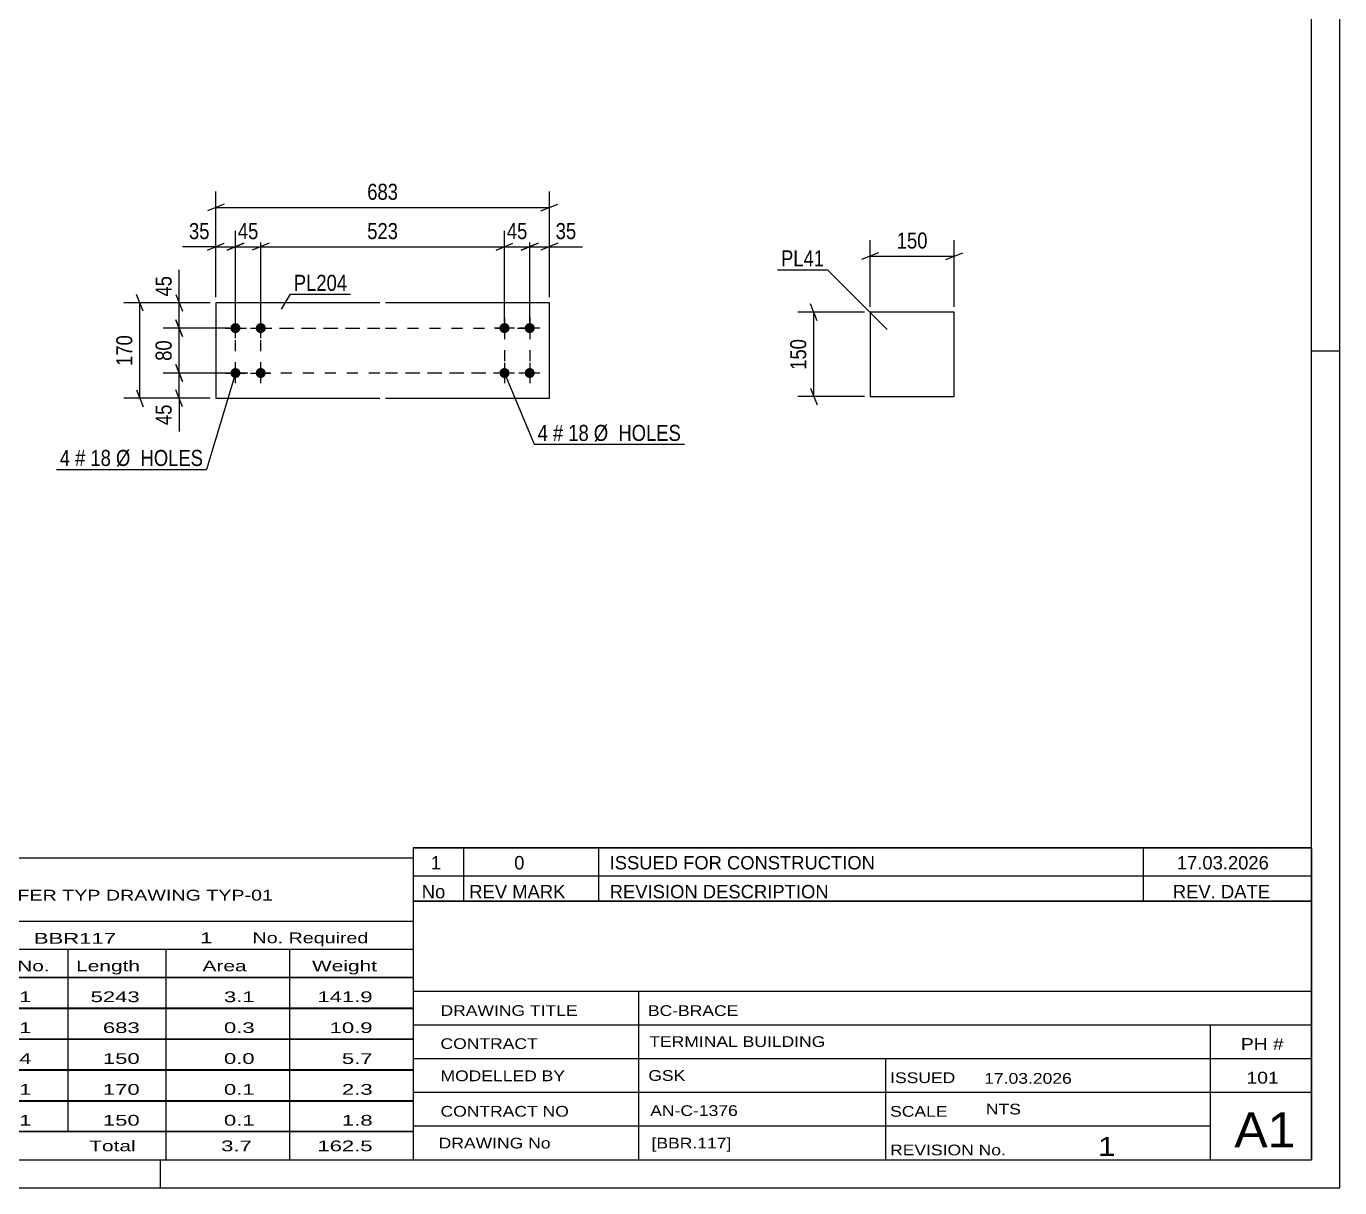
# Model space of a CAD drawing. Header units: millimetres. Extents: x 0 to 594, y 0 to 420.
# Drawn here: x 360.1 to 594, y 0 to 206.9 of the extents above; entities that cross this region are included whole.
import ezdxf

# ---------------------------------------------------------------- set-up
doc = ezdxf.new("R2010")
doc.units = ezdxf.units.MM
doc.linetypes.add('DXK_LINE_DOT2', pattern=[3.9198, 1.9599, -1.9599])
doc.styles.add('Arial Narrow', font='ARIALN.TTF', dxfattribs={"height": 0.2})

# ---------------------------------------------------------------- blocks, each defined once
blk = doc.blocks.new('Unknown-580611105-1130')
at = {"color": 5, "linetype": 'Continuous'}
for p, q in [((594, 0), (594, 420)), ((589, 5), (589, 415)), ((594, 149), (589, 149)), ((5, 5), (589, 5)), ((384, 0), (384, 5)), ((0, 0), (594, 0))]:
    blk.add_line(p, q, dxfattribs=at)
blk = doc.blocks.new('Part-580611105-3866 - 3865')
at = {"color": 2, "linetype": 'Continuous'}
for p, q in [((393.87, 157.62), (393.87, 140.62)), ((423.07, 157.62), (393.87, 157.62)), ((453.27, 157.62), (424.07, 157.62)), ((453.27, 140.62), (453.27, 157.62)), ((393.87, 140.62), (423.07, 140.62)), ((424.07, 140.62), (453.27, 140.62))]:
    blk.add_line(p, q, dxfattribs=at)
blk = doc.blocks.new('Bolt-580611105-3867 - 3865')
at = {"linetype": 'Continuous'}
for points in [[(445.27, 152.22, -1), (445.27, 154.02, -1)], [(449.77, 152.22, -1), (449.77, 154.02, -1)], [(445.27, 144.22, -1), (445.27, 146.02, -1)], [(449.77, 144.22, -1), (449.77, 146.02, -1)]]:
    blk.add_hatch(color=1, dxfattribs=at).paths.add_polyline_path(points)
at = {"color": 1, "linetype": 'Continuous'}
for p, q in [((445.27, 154.92), (445.27, 151.32)), ((449.77, 154.92), (449.77, 151.32)), ((447.07, 153.12), (443.47, 153.12)), ((451.57, 153.12), (447.97, 153.12)), ((447.07, 145.12), (443.47, 145.12)), ((445.27, 146.92), (445.27, 143.32)), ((451.57, 145.12), (447.97, 145.12)), ((449.77, 146.92), (449.77, 143.32))]:
    blk.add_line(p, q, dxfattribs=at)
blk = doc.blocks.new('Bolt-580611105-3868 - 3865')
at = {"linetype": 'Continuous'}
for points in [[(397.37, 154.02, -1), (397.37, 152.22, -1)], [(401.87, 154.02, -1), (401.87, 152.22, -1)], [(397.37, 146.02, -1), (397.37, 144.22, -1)], [(401.87, 146.02, -1), (401.87, 144.22, -1)]]:
    blk.add_hatch(color=1, dxfattribs=at).paths.add_polyline_path(points)
at = {"color": 1, "linetype": 'Continuous'}
for p, q in [((397.37, 151.32), (397.37, 154.92)), ((401.87, 151.32), (401.87, 154.92)), ((395.57, 153.12), (399.17, 153.12)), ((400.07, 153.12), (403.67, 153.12)), ((395.57, 145.12), (399.17, 145.12)), ((397.37, 143.32), (397.37, 146.92)), ((400.07, 145.12), (403.67, 145.12)), ((401.87, 143.32), (401.87, 146.92))]:
    blk.add_line(p, q, dxfattribs=at)
blk = doc.blocks.new('Part-580611105-4882 - 4881')
at = {"color": 2, "linetype": 'Continuous'}
for p, q in [((525.36, 155.93), (510.36, 155.93)), ((510.36, 155.93), (510.36, 140.93)), ((525.36, 140.93), (525.36, 155.93)), ((510.36, 140.93), (525.36, 140.93))]:
    blk.add_line(p, q, dxfattribs=at)
blk = doc.blocks.new('Rectangle-580611105-4056 - 3865')
at = {"color": 1, "linetype": 'DXK_LINE_DOT2'}
for p, q in [((397.37, 153.12), (423.07, 153.12)), ((397.37, 145.12), (397.37, 153.12)), ((424.07, 153.12), (449.77, 153.12)), ((449.77, 153.12), (449.77, 145.12)), ((423.07, 145.12), (397.37, 145.12)), ((449.77, 145.12), (424.07, 145.12))]:
    blk.add_line(p, q, dxfattribs=at)
blk = doc.blocks.new('Rectangle-580611105-4071 - 3865')
at = {"color": 1, "linetype": 'DXK_LINE_DOT2'}
for p, q in [((401.87, 153.12), (423.07, 153.12)), ((401.87, 145.12), (401.87, 153.12)), ((424.07, 153.12), (445.27, 153.12)), ((445.27, 153.12), (445.27, 145.12)), ((423.07, 145.12), (401.87, 145.12)), ((445.27, 145.12), (424.07, 145.12))]:
    blk.add_line(p, q, dxfattribs=at)
blk = doc.blocks.new('StraightDimension-580611105-3873 - 3865')
at = {"color": 7, "linetype": 'Continuous'}
for p, q in [((449.77, 154.12), (449.77, 170.47)), ((453.27, 158.62), (453.27, 170.47)), ((448.27, 167.02), (451.27, 168.22)), ((449.77, 167.62), (453.27, 167.62)), ((454.77, 168.22), (451.77, 167.02))]:
    blk.add_line(p, q, dxfattribs=at)
at = {"color": 0}
blk.add_wipeout([(458.65, 168.37), (458.65, 172.57), (453.79, 172.57), (453.79, 168.37)], dxfattribs=at)
at = {"color": 7, "linetype": 'Continuous'}
blk.add_line((453.27, 167.62), (459.18, 167.62), dxfattribs=at)
blk.add_line((453.27, 167.62), (459.18, 167.62), dxfattribs=at)
at = {"color": 3, "style": 'Arial Narrow'}
blk.add_text('35', height=2.863, dxfattribs=at).set_placement((454.39, 168.97))
blk = doc.blocks.new('StraightDimension-580611105-3874 - 3865')
at = {"color": 7, "linetype": 'Continuous'}
for p, q in [((445.27, 154.12), (445.27, 170.47)), ((449.77, 154.12), (449.77, 170.47)), ((443.77, 167.02), (446.77, 168.22)), ((445.27, 167.62), (449.77, 167.62)), ((451.27, 168.22), (448.27, 167.02))]:
    blk.add_line(p, q, dxfattribs=at)
at = {"color": 0}
blk.add_wipeout([(449.95, 168.37), (449.95, 172.57), (445.09, 172.57), (445.09, 168.37)], dxfattribs=at)
at = {"color": 3, "style": 'Arial Narrow'}
blk.add_text('45', height=2.863, dxfattribs=at).set_placement((445.69, 168.97))
blk = doc.blocks.new('StraightDimension-580611105-3875 - 3865')
at = {"color": 7, "linetype": 'Continuous'}
for p, q in [((401.87, 154.12), (401.87, 170.47)), ((445.27, 154.12), (445.27, 170.47)), ((403.37, 168.22), (400.37, 167.02)), ((401.87, 167.62), (445.27, 167.62)), ((443.77, 167.02), (446.77, 168.22))]:
    blk.add_line(p, q, dxfattribs=at)
at = {"color": 0}
blk.add_wipeout([(426.91, 168.37), (426.91, 172.57), (420.23, 172.57), (420.23, 168.37)], dxfattribs=at)
at = {"color": 3, "style": 'Arial Narrow'}
blk.add_text('523', height=2.863, dxfattribs=at).set_placement((420.83, 168.97))
blk = doc.blocks.new('StraightDimension-580611105-3876 - 3865')
at = {"color": 7, "linetype": 'Continuous'}
for p, q in [((397.37, 154.12), (397.37, 170.47)), ((401.87, 154.12), (401.87, 170.47)), ((395.87, 167.02), (398.87, 168.22)), ((397.37, 167.62), (401.87, 167.62)), ((403.37, 168.22), (400.37, 167.02))]:
    blk.add_line(p, q, dxfattribs=at)
at = {"color": 0}
blk.add_wipeout([(402.05, 168.37), (402.05, 172.57), (397.19, 172.57), (397.19, 168.37)], dxfattribs=at)
at = {"color": 3, "style": 'Arial Narrow'}
blk.add_text('45', height=2.863, dxfattribs=at).set_placement((397.79, 168.97))
blk = doc.blocks.new('StraightDimension-580611105-3877 - 3865')
at = {"color": 7, "linetype": 'Continuous'}
for p, q in [((393.87, 158.62), (393.87, 170.47)), ((397.37, 154.12), (397.37, 170.47)), ((392.37, 167.02), (395.37, 168.22)), ((393.87, 167.62), (397.37, 167.62)), ((398.87, 168.22), (395.87, 167.02))]:
    blk.add_line(p, q, dxfattribs=at)
at = {"color": 0}
blk.add_wipeout([(393.34, 168.37), (393.34, 172.57), (388.49, 172.57), (388.49, 168.37)], dxfattribs=at)
at = {"color": 7, "linetype": 'Continuous'}
blk.add_line((393.87, 167.62), (387.96, 167.62), dxfattribs=at)
blk.add_line((393.87, 167.62), (387.96, 167.62), dxfattribs=at)
at = {"color": 3, "style": 'Arial Narrow'}
blk.add_text('35', height=2.863, dxfattribs=at).set_placement((389.09, 168.97))
blk = doc.blocks.new('StraightDimension-580611105-3893 - 3865')
at = {"color": 7, "linetype": 'Continuous'}
for p, q in [((393.87, 158.62), (393.87, 177.47)), ((453.27, 158.62), (453.27, 177.47)), ((395.37, 175.22), (392.37, 174.02)), ((393.87, 174.62), (453.27, 174.62)), ((451.77, 174.02), (454.77, 175.22))]:
    blk.add_line(p, q, dxfattribs=at)
at = {"color": 0}
blk.add_wipeout([(426.91, 175.37), (426.91, 179.57), (420.23, 179.57), (420.23, 175.37)], dxfattribs=at)
at = {"color": 3, "style": 'Arial Narrow'}
blk.add_text('683', height=2.863, dxfattribs=at).set_placement((420.83, 175.97))
blk = doc.blocks.new('StraightDimension-580611105-3913 - 3865')
at = {"color": 7, "linetype": 'Continuous'}
for p, q in [((380.95, 156.12), (379.75, 159.12)), ((392.87, 157.62), (377.5, 157.62)), ((380.35, 140.62), (380.35, 157.62)), ((392.87, 140.62), (377.5, 140.62)), ((379.75, 142.12), (380.95, 139.12))]:
    blk.add_line(p, q, dxfattribs=at)
at = {"color": 0}
blk.add_wipeout([(379.6, 152.46), (375.4, 152.46), (375.4, 145.78), (379.6, 145.78)], dxfattribs=at)
at = {"color": 3, "style": 'Arial Narrow'}
blk.add_text('170', height=2.863, rotation=90.0002, dxfattribs=at).set_placement((379, 146.38))
blk = doc.blocks.new('StraightDimension-580611105-4033 - 3865')
at = {"color": 7, "linetype": 'Continuous'}
for p, q in [((386.75, 159.12), (387.95, 156.12)), ((392.87, 157.62), (384.5, 157.62)), ((387.35, 153.12), (387.35, 157.62)), ((387.95, 151.62), (386.75, 154.62)), ((396.37, 153.12), (384.5, 153.12))]:
    blk.add_line(p, q, dxfattribs=at)
at = {"color": 0}
blk.add_wipeout([(386.6, 163), (382.4, 163), (382.4, 158.14), (386.6, 158.14)], dxfattribs=at)
at = {"color": 7, "linetype": 'Continuous'}
blk.add_line((387.35, 157.62), (387.35, 163.52), dxfattribs=at)
blk.add_line((387.35, 157.62), (387.35, 163.52), dxfattribs=at)
at = {"color": 3, "style": 'Arial Narrow'}
blk.add_text('45', height=2.863, rotation=90.0002, dxfattribs=at).set_placement((386, 158.74))
blk = doc.blocks.new('StraightDimension-580611105-4034 - 3865')
at = {"color": 7, "linetype": 'Continuous'}
for p, q in [((386.75, 154.62), (387.95, 151.62)), ((396.37, 153.12), (384.5, 153.12)), ((387.35, 145.12), (387.35, 153.12)), ((396.37, 145.12), (384.5, 145.12)), ((387.95, 143.62), (386.75, 146.62))]:
    blk.add_line(p, q, dxfattribs=at)
at = {"color": 0}
blk.add_wipeout([(386.6, 151.55), (382.4, 151.55), (382.4, 146.69), (386.6, 146.69)], dxfattribs=at)
at = {"color": 3, "style": 'Arial Narrow'}
blk.add_text('80', height=2.863, rotation=90.0002, dxfattribs=at).set_placement((386, 147.29))
blk = doc.blocks.new('StraightDimension-580611105-4035 - 3865')
at = {"color": 7, "linetype": 'Continuous'}
for p, q in [((396.37, 145.12), (384.5, 145.12)), ((386.75, 146.62), (387.95, 143.62)), ((387.35, 140.62), (387.35, 145.12)), ((392.87, 140.62), (384.5, 140.62)), ((387.95, 139.12), (386.75, 142.12))]:
    blk.add_line(p, q, dxfattribs=at)
at = {"color": 0}
blk.add_wipeout([(386.6, 140.09), (382.4, 140.09), (382.4, 135.24), (386.6, 135.24)], dxfattribs=at)
at = {"color": 7, "linetype": 'Continuous'}
blk.add_line((387.35, 140.62), (387.35, 134.71), dxfattribs=at)
blk.add_line((387.35, 140.62), (387.35, 134.71), dxfattribs=at)
at = {"color": 3, "style": 'Arial Narrow'}
blk.add_text('45', height=2.863, rotation=90.0002, dxfattribs=at).set_placement((386, 135.84))
blk = doc.blocks.new('StraightDimension-580611105-4892 - 4881')
at = {"color": 7, "linetype": 'Continuous'}
for p, q in [((500.96, 154.43), (499.76, 157.43)), ((509.36, 155.93), (497.51, 155.93)), ((500.36, 140.93), (500.36, 155.93)), ((509.36, 140.93), (497.51, 140.93)), ((499.76, 142.43), (500.96, 139.43))]:
    blk.add_line(p, q, dxfattribs=at)
at = {"color": 0}
blk.add_wipeout([(499.61, 151.77), (495.41, 151.77), (495.41, 145.09), (499.61, 145.09)], dxfattribs=at)
at = {"color": 3, "style": 'Arial Narrow'}
blk.add_text('150', height=2.863, rotation=90.0002, dxfattribs=at).set_placement((499.01, 145.69))
blk = doc.blocks.new('StraightDimension-580611105-4888 - 4881')
at = {"color": 7, "linetype": 'Continuous'}
for p, q in [((510.36, 156.93), (510.36, 168.78)), ((525.36, 156.93), (525.36, 168.78)), ((511.86, 166.53), (508.86, 165.33)), ((523.86, 165.33), (526.86, 166.53)), ((510.36, 165.93), (525.36, 165.93))]:
    blk.add_line(p, q, dxfattribs=at)
at = {"color": 0}
blk.add_wipeout([(521.21, 166.68), (521.21, 170.88), (514.52, 170.88), (514.52, 166.68)], dxfattribs=at)
at = {"color": 3, "style": 'Arial Narrow'}
blk.add_text('150', height=2.863, dxfattribs=at).set_placement((515.12, 167.28))
blk = doc.blocks.new('Unknown-580611105-4960')
at = {"color": 7, "linetype": 'Continuous'}
for p, q in [((429, 51.05), (429, 5)), ((429, 51.05), (589, 51.05)), ((589, 51), (589, 5)), ((429, 35), (589, 35)), ((469.14, 35), (469.14, 5)), ((429, 29), (589, 29)), ((571, 5.05), (571, 29.05)), ((429, 23), (589, 23)), ((513.14, 23), (513.14, 5)), ((429, 17), (589, 17)), ((429, 11), (571, 11)), ((429, 5), (589, 5))]:
    blk.add_line(p, q, dxfattribs=at)
at = {"color": 7, "style": 'Arial Narrow'}
for s, height, width, p in [('DRAWING TITLE', 1.9089, 1.425378, (433.88, 30.61)), ('BC-BRACE', 1.909, 1.425378, (470.81, 30.59)), ('CONTRACT', 1.909, 1.425378, (433.88, 24.71)), ('TERMINAL BUILDING', 1.9089, 1.425378, (471.06, 25.07)), ('MODELLED BY', 1.9089, 1.425378, (433.88, 18.98)), ('GSK', 1.909, 1.425378, (470.88, 19.04)), ('ISSUED', 1.909, 1.425378, (513.94, 18.64)), ('17.03.2026', 1.909, 1.425378, (530.69, 18.52)), ('CONTRACT NO', 1.9089, 1.425378, (433.88, 12.66)), ('AN-C-1376', 1.909, 1.425378, (471.23, 12.78)), ('SCALE', 1.909, 1.425378, (513.94, 12.65)), ('A1', 6.204, 1.25, (575.24, 7.2)), ('DRAWING No', 1.909, 1.425378, (433.56, 7)), ('[BBR.117]', 1.909, 1.425378, (471.46, 6.99)), ('REVISION No.', 1.9089, 1.425378, (513.94, 5.77)), ('1', 3.34, 1.5, (550.91, 5.68))]:
    blk.add_text(s, height=height, dxfattribs=dict(at, width=width)).set_placement(p)
at = {"color": 7, "linetype": 'Continuous', "style": 'Arial Narrow'}
for s, height, width, p in [('PH #', 2.1, 1.42538, (576.4, 24.55)), ('101', 2.1, 1.42538, (577.41, 18.55)), ('NTS', 1.909, 1.425378, (531, 13.05))]:
    blk.add_text(s, height=height, dxfattribs=dict(at, width=width)).set_placement(p)
blk = doc.blocks.new('Unknown-580611105-4961')
at = {"color": 7, "linetype": 'Continuous'}
for p, q in [((429, 60.55), (589, 60.55)), ((589, 60.55), (429, 60.55)), ((429, 60.55), (429, 55.55)), ((438, 60.55), (438, 55.55)), ((462, 60.55), (462, 55.55)), ((559, 60.55), (559, 55.55)), ((589, 60.55), (589, 55.55)), ((429, 55.55), (589, 55.55)), ((429, 55.55), (429, 51.05)), ((429, 55.55), (589, 55.55)), ((438, 55.55), (438, 51.05)), ((462, 55.55), (462, 51.05)), ((559, 55.55), (559, 51.05)), ((589, 55.55), (589, 51.05)), ((589, 51.05), (429, 51.05))]:
    blk.add_line(p, q, dxfattribs=at)
at = {"color": 7, "linetype": 'Continuous', "style": 'Arial Narrow'}
for s, height, width, p in [('1', 2.39, 1.196471, (432.16, 56.7)), ('0', 2.39, 1.196471, (447, 56.7)), ('ISSUED FOR CONSTRUCTION', 2.3861, 1.196471, (464, 56.7)), ('17.03.2026', 2.386, 1.196471, (565, 56.7)), ('No', 2.386, 1.2, (430.54, 51.55)), ('REV MARK', 2.386, 1.2, (439, 51.55)), ('REVISION DESCRIPTION', 2.3861, 1.2, (464, 51.55)), ('REV. DATE', 2.386, 1.2, (564.28, 51.55))]:
    blk.add_text(s, height=height, dxfattribs=dict(at, width=width)).set_placement(p)
blk = doc.blocks.new('Unknown-580611105-4962')
at = {"color": 7, "linetype": 'Continuous'}
for p, q in [((269, 58.75), (429, 58.75)), ((269, 47.5), (269, 58.75)), ((429, 58.75), (429, 47.5)), ((269, 47.5), (429, 47.5)), ((269, 47.5), (269, 42.5)), ((429, 47.5), (429, 42.5)), ((269, 42.5), (429, 42.5)), ((269, 42.5), (269, 37.5)), ((293, 42.5), (293, 37.5)), ((328.5, 42.5), (328.5, 37.5)), ((354.5, 42.5), (354.5, 37.5)), ((367.5, 42.5), (367.5, 37.5)), ((385, 42.5), (385, 37.5)), ((407, 42.5), (407, 37.5)), ((429, 42.5), (429, 37.5)), ((269, 37.5), (429, 37.5)), ((269, 37.45), (269, 32.05)), ((269, 37.45), (429, 37.45)), ((293, 37.5), (293, 32)), ((328.5, 37.5), (328.5, 32)), ((354.5, 37.5), (354.5, 32)), ((367.5, 37.5), (367.5, 32)), ((385, 37.5), (385, 32)), ((407, 37.5), (407, 32)), ((429, 37.45), (429, 32.05)), ((269, 32.05), (429, 32.05)), ((269, 31.95), (269, 26.55)), ((269, 31.95), (429, 31.95)), ((293, 32), (293, 26.5)), ((328.5, 32), (328.5, 26.5)), ((354.5, 32), (354.5, 26.5)), ((367.5, 32), (367.5, 26.5)), ((385, 32), (385, 26.5)), ((407, 32), (407, 26.5)), ((429, 31.95), (429, 26.55)), ((269, 26.55), (429, 26.55)), ((269, 26.45), (269, 21.05)), ((269, 26.45), (429, 26.45)), ((293, 26.5), (293, 21)), ((328.5, 26.5), (328.5, 21)), ((354.5, 26.5), (354.5, 21)), ((367.5, 26.5), (367.5, 21)), ((385, 26.5), (385, 21)), ((407, 26.5), (407, 21)), ((429, 26.45), (429, 21.05)), ((269, 21.05), (429, 21.05)), ((269, 20.95), (269, 15.55)), ((269, 20.95), (429, 20.95)), ((293, 21), (293, 15.5)), ((328.5, 21), (328.5, 15.5)), ((354.5, 21), (354.5, 15.5)), ((367.5, 21), (367.5, 15.5)), ((385, 21), (385, 15.5)), ((407, 21), (407, 15.5)), ((429, 20.95), (429, 15.55)), ((269, 15.55), (429, 15.55)), ((269, 15.45), (269, 10.05)), ((269, 15.45), (429, 15.45)), ((293, 15.5), (293, 10)), ((328.5, 15.5), (328.5, 10)), ((354.5, 15.5), (354.5, 10)), ((367.5, 15.5), (367.5, 10)), ((385, 15.5), (385, 10)), ((407, 15.5), (407, 10)), ((429, 15.45), (429, 10.05)), ((269, 10.05), (429, 10.05)), ((269, 10), (429, 10)), ((269, 10), (269, 5)), ((385, 10), (385, 5)), ((407, 10), (407, 5)), ((429, 10), (429, 5)), ((269, 5), (429, 5))]:
    blk.add_line(p, q, dxfattribs=at)
at = {"color": 7, "style": 'Arial Narrow'}
for s, height, width, p in [('GENERAL NOTES & WELD DETAILS :', 2.8633, 1.4, (270.15, 51.06)), ('REFER TYP DRAWING TYP-01', 1.9089, 1.6, (353.7, 51.16)), ("MATERIAL LIST FOR ASSEMBLY MK'D", 1.9089, 1.6, (270.15, 43.56)), ('BBR117', 1.909, 1.794707, (361.48, 43.47)), ('1', 1.91, 1.794707, (391.08, 43.56)), ('No. Required', 1.9089, 1.6, (400.41, 43.56)), ('Mark', 1.909, 1.7, (270.34, 38.5)), ('Profile', 1.909, 1.7, (303.41, 38.5)), ('Material', 1.909, 1.7, (333.54, 38.56)), ('No.', 1.909, 1.7, (358.5, 38.56)), ('Length', 1.909, 1.7, (369, 38.56)), ('Area', 1.909, 1.7, (391.5, 38.56)), ('Weight', 1.909, 1.7, (411, 38.56))]:
    blk.add_text(s, height=height, dxfattribs=dict(at, width=width)).set_placement(p)
at = {"color": 7, "linetype": 'Continuous', "style": 'Arial Narrow'}
for s, height, width, p in [('BBR117', 1.909, 1.794707, (270.5, 33.06)), ('SHS150*6', 1.909, 1.794707, (295, 33.06)), ('E350', 1.909, 1.794707, (334.74, 33.06)), ('1', 1.91, 1.794707, (358.86, 33.06)), ('5243', 1.909, 1.794707, (371.58, 33.06)), ('3.1', 1.909, 1.794707, (395.32, 33.06)), ('141.9', 1.909, 1.794707, (411.96, 33.06)), ('PL204', 1.909, 1.794707, (270.5, 27.56)), ('PL12*170', 1.909, 1.794707, (295, 27.56)), ('E350', 1.909, 1.794707, (334.74, 27.56)), ('1', 1.91, 1.794707, (358.86, 27.56)), ('683', 1.909, 1.794707, (373.77, 27.56)), ('0.3', 1.909, 1.794707, (395.32, 27.56)), ('10.9', 1.909, 1.794707, (414.14, 27.56)), ('PL40', 1.909, 1.794707, (270.5, 22.06)), ('PL10*120', 1.909, 1.794707, (295, 22.06)), ('E350', 1.909, 1.794707, (334.74, 22.06)), ('4', 1.91, 1.794707, (358.86, 22.06)), ('150', 1.909, 1.794707, (373.77, 22.06)), ('0.0', 1.909, 1.794707, (395.32, 22.06)), ('5.7', 1.909, 1.794707, (416.33, 22.06)), ('PL98', 1.909, 1.794707, (270.5, 16.56)), ('PL10*170', 1.909, 1.794707, (295, 16.56)), ('E350', 1.909, 1.794707, (334.74, 16.56)), ('1', 1.91, 1.794707, (358.86, 16.56)), ('170', 1.909, 1.794707, (373.77, 16.56)), ('0.1', 1.909, 1.794707, (395.32, 16.56)), ('2.3', 1.909, 1.794707, (416.33, 16.56)), ('PL41', 1.909, 1.794707, (270.5, 11.06)), ('PL10*150', 1.909, 1.794707, (295, 11.06)), ('E350', 1.909, 1.794707, (334.74, 11.06)), ('1', 1.91, 1.794707, (358.86, 11.06)), ('150', 1.909, 1.794707, (373.77, 11.06)), ('0.1', 1.909, 1.794707, (395.32, 11.06)), ('1.8', 1.909, 1.794707, (416.33, 11.06)), ('Total', 1.909, 1.7, (371.33, 6.5)), ('3.7', 1.909, 1.794707, (394.83, 6.5)), ('162.5', 1.909, 1.794707, (411.96, 6.5))]:
    blk.add_text(s, height=height, dxfattribs=dict(at, width=width)).set_placement(p)
blk = doc.blocks.new('Mark-580611105-3916 - 3865')
at = {"color": 0}
blk.add_wipeout([(417.27, 159.75), (417.27, 162.75), (407.76, 162.75), (407.76, 159.75)], dxfattribs=at)
blk.add_wipeout([(417.27, 159.75), (417.27, 162.75), (407.76, 162.75), (407.76, 159.75)], dxfattribs=at)
at = {"color": 30, "linetype": 'Continuous'}
for p, q in [((405.57, 156.52), (407.16, 159.15)), ((407.16, 159.15), (417.87, 159.15))]:
    blk.add_line(p, q, dxfattribs=at)
at = {"color": 3, "style": 'Arial Narrow'}
blk.add_text('PL204', height=2.863, dxfattribs=at).set_placement((407.76, 159.75))
blk = doc.blocks.new('Mark-580611105-3919 - 3865')
at = {"color": 0}
blk.add_wipeout([(453, 133.02), (453, 136.02), (451.17, 136.02), (451.17, 133.02)], dxfattribs=at)
blk.add_wipeout([(453, 133.02), (453, 136.02), (451.17, 136.02), (451.17, 133.02)], dxfattribs=at)
at = {"color": 7, "linetype": 'Continuous'}
blk.add_line((445.27, 145.12), (450.57, 132.42), dxfattribs=at)
at = {"color": 0}
blk.add_wipeout([(455.73, 133.02), (455.73, 136.02), (453.9, 136.02), (453.9, 133.02)], dxfattribs=at)
blk.add_wipeout([(455.73, 133.02), (455.73, 136.02), (453.9, 136.02), (453.9, 133.02)], dxfattribs=at)
at = {"color": 3, "style": 'Arial Narrow'}
blk.add_text('4', height=2.86, dxfattribs=at).set_placement((451.17, 133.02))
at = {"color": 0}
blk.add_wipeout([(460.28, 133.02), (460.28, 136.02), (456.63, 136.02), (456.63, 133.02)], dxfattribs=at)
blk.add_wipeout([(460.28, 133.02), (460.28, 136.02), (456.63, 136.02), (456.63, 133.02)], dxfattribs=at)
at = {"color": 3, "style": 'Arial Narrow'}
blk.add_text('#', height=2.86, dxfattribs=at).set_placement((453.9, 133.02))
at = {"color": 0}
blk.add_wipeout([(476.71, 133.02), (476.71, 136.02), (461.18, 136.02), (461.18, 133.02)], dxfattribs=at)
blk.add_wipeout([(476.71, 133.02), (476.71, 136.02), (461.18, 136.02), (461.18, 133.02)], dxfattribs=at)
at = {"color": 7, "linetype": 'Continuous'}
blk.add_line((450.57, 132.42), (477.31, 132.42), dxfattribs=at)
at = {"color": 3, "style": 'Arial Narrow'}
for s, p in [('18', (456.63, 133.02)), ('Ø  HOLES', (461.18, 133.02))]:
    blk.add_text(s, height=2.863, dxfattribs=at).set_placement(p)
blk = doc.blocks.new('Mark-580611105-3920 - 3865')
at = {"color": 0}
blk.add_wipeout([(367.91, 128.56), (367.91, 131.56), (366.08, 131.56), (366.08, 128.56)], dxfattribs=at)
blk.add_wipeout([(367.91, 128.56), (367.91, 131.56), (366.08, 131.56), (366.08, 128.56)], dxfattribs=at)
blk.add_wipeout([(370.64, 128.56), (370.64, 131.56), (368.81, 131.56), (368.81, 128.56)], dxfattribs=at)
blk.add_wipeout([(370.64, 128.56), (370.64, 131.56), (368.81, 131.56), (368.81, 128.56)], dxfattribs=at)
at = {"color": 3, "style": 'Arial Narrow'}
blk.add_text('4', height=2.86, dxfattribs=at).set_placement((366.08, 128.56))
at = {"color": 0}
blk.add_wipeout([(375.19, 128.56), (375.19, 131.56), (371.54, 131.56), (371.54, 128.56)], dxfattribs=at)
blk.add_wipeout([(375.19, 128.56), (375.19, 131.56), (371.54, 131.56), (371.54, 128.56)], dxfattribs=at)
at = {"color": 3, "style": 'Arial Narrow'}
blk.add_text('#', height=2.86, dxfattribs=at).set_placement((368.81, 128.56))
at = {"color": 0}
blk.add_wipeout([(391.62, 128.56), (391.62, 131.56), (376.09, 131.56), (376.09, 128.56)], dxfattribs=at)
blk.add_wipeout([(391.62, 128.56), (391.62, 131.56), (376.09, 131.56), (376.09, 128.56)], dxfattribs=at)
at = {"color": 7, "linetype": 'Continuous'}
for p in [(397.37, 145.12), (365.48, 127.96)]:
    blk.add_line(p, (392.22, 127.96), dxfattribs=at)
at = {"color": 3, "style": 'Arial Narrow'}
for s, p in [('18', (371.54, 128.56)), ('Ø  HOLES', (376.09, 128.56))]:
    blk.add_text(s, height=2.863, dxfattribs=at).set_placement(p)
blk = doc.blocks.new('Mark-580611105-4895 - 4881')
at = {"color": 0}
blk.add_wipeout([(502.19, 164.11), (502.19, 167.11), (494.51, 167.11), (494.51, 164.11)], dxfattribs=at)
blk.add_wipeout([(502.19, 164.11), (502.19, 167.11), (494.51, 167.11), (494.51, 164.11)], dxfattribs=at)
at = {"color": 30, "linetype": 'Continuous'}
for p in [(493.91, 163.51), (513.39, 152.9)]:
    blk.add_line(p, (502.79, 163.51), dxfattribs=at)
at = {"color": 3, "style": 'Arial Narrow'}
blk.add_text('PL41', height=2.863, dxfattribs=at).set_placement((494.51, 164.11))

msp = doc.modelspace()

# ---------------------------------------------------------------- block references
for name in ['Unknown-580611105-1130', 'Part-580611105-3866 - 3865', 'Bolt-580611105-3868 - 3865', 'Bolt-580611105-3867 - 3865', 'Part-580611105-4882 - 4881', 'Rectangle-580611105-4056 - 3865', 'Rectangle-580611105-4071 - 3865', 'Unknown-580611105-4962', 'Unknown-580611105-4961', 'Unknown-580611105-4960']:
    msp.add_blockref(name, (0, 0))

# ---------------------------------------------------------------- next in the draw order: block references
for name in ['StraightDimension-580611105-3873 - 3865', 'StraightDimension-580611105-4892 - 4881', 'Mark-580611105-3919 - 3865']:
    msp.add_blockref(name, (0, 0))

# ---------------------------------------------------------------- next in the draw order: block references
for name in ['StraightDimension-580611105-3874 - 3865', 'StraightDimension-580611105-4888 - 4881']:
    msp.add_blockref(name, (0, 0))

# ---------------------------------------------------------------- next in the draw order: block references
for name in ['StraightDimension-580611105-3875 - 3865', 'Mark-580611105-4895 - 4881']:
    msp.add_blockref(name, (0, 0))

# ---------------------------------------------------------------- next in the draw order: block references
msp.add_blockref('StraightDimension-580611105-3876 - 3865', (0, 0))

# ---------------------------------------------------------------- next in the draw order: block references
msp.add_blockref('StraightDimension-580611105-3877 - 3865', (0, 0))

# ---------------------------------------------------------------- next in the draw order: block references
msp.add_blockref('StraightDimension-580611105-3893 - 3865', (0, 0))

# ---------------------------------------------------------------- next in the draw order: block references
for name in ['Mark-580611105-3916 - 3865', 'StraightDimension-580611105-3913 - 3865']:
    msp.add_blockref(name, (0, 0))

# ---------------------------------------------------------------- next in the draw order: block references
msp.add_blockref('StraightDimension-580611105-4033 - 3865', (0, 0))

# ---------------------------------------------------------------- next in the draw order: block references
msp.add_blockref('StraightDimension-580611105-4034 - 3865', (0, 0))

# ---------------------------------------------------------------- next in the draw order: block references
msp.add_blockref('StraightDimension-580611105-4035 - 3865', (0, 0))

# ---------------------------------------------------------------- next in the draw order: block references
msp.add_blockref('Mark-580611105-3920 - 3865', (0, 0))

doc.saveas('drawing.dxf')
